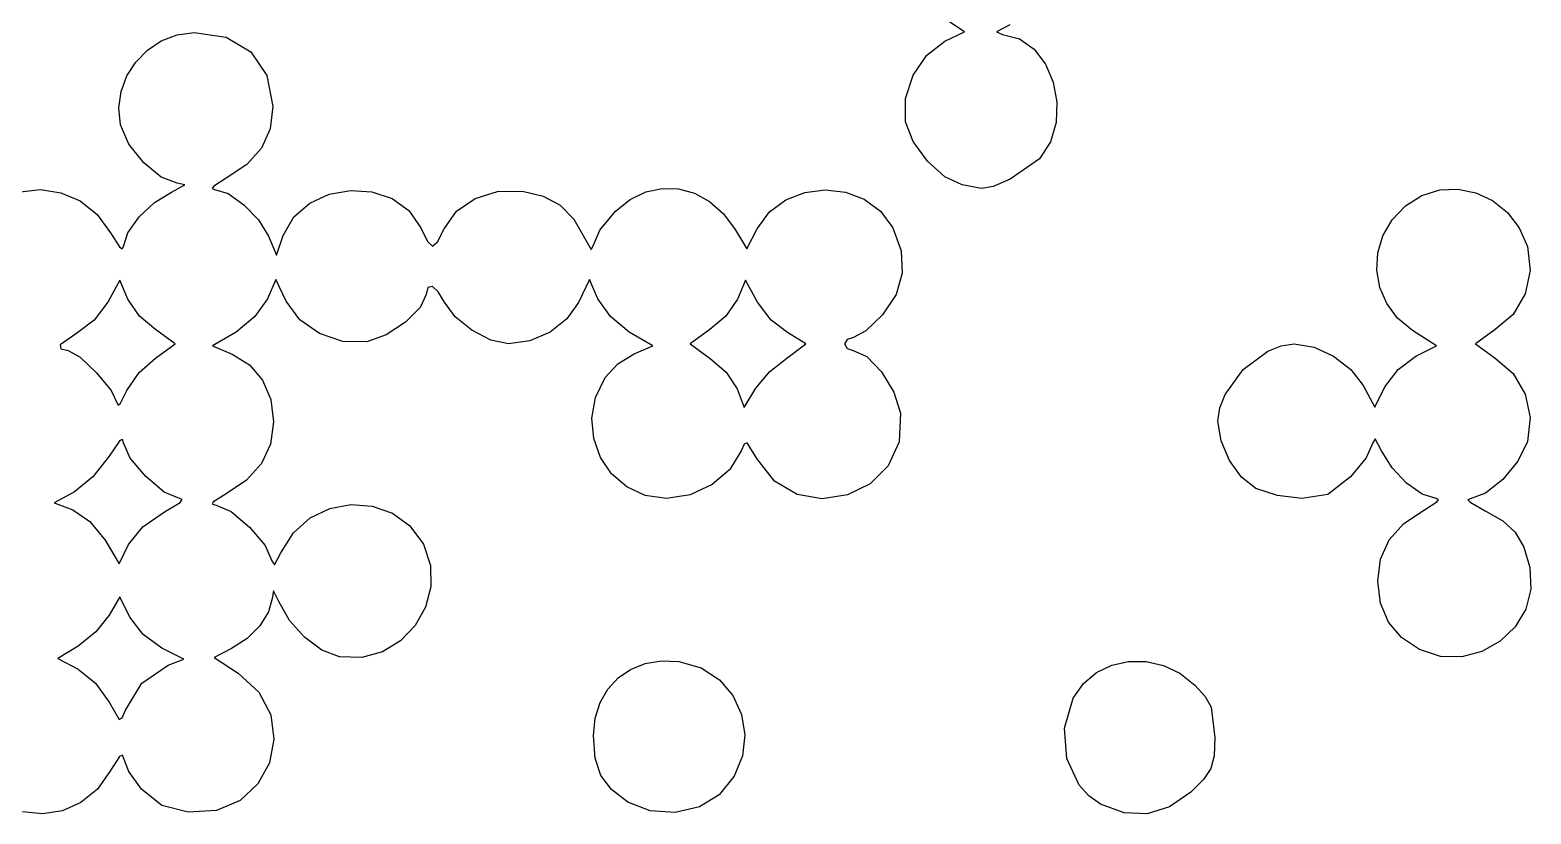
# Model space of a CAD drawing. Extents: x 15 to 288, y 15 to 288.
# Drawn here: x 113.8 to 184.3, y 14.8 to 51.6 of the extents above; entities that cross this region are included whole.
import ezdxf

# ---------------------------------------------------------------- set-up
doc = ezdxf.new("R2010")
doc.units = 0

msp = doc.modelspace()

# ---------------------------------------------------------------- linework, layer by layer
at = {"layer": 'Image'}
for p, q in [((120.739747, 51.398707), (121.549016, 51.514142)), ((121.549016, 51.514142), (123.048998, 51.2978)), ((157.727203, 51.542957), (156.80198, 52.158414)), ((156.80198, 51.09609), (157.727203, 51.542957)), ((159.851966, 51.871516), (159.232152, 51.536691)), ((159.232152, 51.536691), (159.505307, 51.423132)), ((119.346187, 50.679814), (119.999003, 51.112497)), ((119.999003, 51.112497), (120.739747, 51.398707)), ((123.048998, 51.2978), (124.208056, 50.603613)), ((155.959645, 50.450532), (156.80198, 51.09609)), ((159.505307, 51.423132), (160.317496, 51.21618)), ((160.317496, 51.21618), (160.999024, 50.729196)), ((118.381946, 49.472222), (118.8007, 50.124956)), ((118.8007, 50.124956), (119.346187, 50.679814)), ((124.208056, 50.603613), (124.960562, 49.493526)), ((155.319832, 49.503646), (155.959645, 50.450532)), ((160.999024, 50.729196), (161.530406, 50.027357)), ((118.109327, 48.745912), (118.381946, 49.472222)), ((124.960562, 49.493526), (125.240886, 48.029482)), ((154.958079, 48.409372), (155.319832, 49.503646)), ((161.530406, 50.027357), (161.892158, 49.175841)), ((118.002246, 47.970326), (118.109327, 48.745912)), ((161.892158, 49.175841), (162.064794, 48.239826)), ((118.080106, 47.169762), (118.002246, 47.970326)), ((125.240886, 48.029482), (125.112673, 46.994514)), ((154.94992, 47.32165), (154.958079, 48.409372)), ((162.064794, 48.239826), (162.02883, 47.284489)), ((155.317181, 46.391803), (154.94992, 47.32165)), ((162.02883, 47.284489), (161.764779, 46.375009)), ((118.479211, 46.267055), (118.080106, 47.169762)), ((125.112673, 46.994514), (124.701078, 46.085861)), ((119.180068, 45.385014), (118.479211, 46.267055)), ((124.701078, 46.085861), (124.011027, 45.31105)), ((155.98663, 45.474863), (155.317181, 46.391803)), ((161.764779, 46.375009), (161.253157, 45.576562)), ((119.998104, 44.71254), (119.180068, 45.385014)), ((124.011027, 45.31105), (123.047446, 44.677612)), ((156.804744, 44.74118), (155.98663, 45.474863)), ((161.253157, 45.576562), (159.872449, 44.630678)), ((120.748746, 44.438532), (119.998104, 44.71254)), ((121.105855, 44.352298), (120.748746, 44.438532)), ((123.047446, 44.677612), (122.45864, 44.304083)), ((157.618, 44.3611), (156.804744, 44.74118)), ((159.872449, 44.630678), (159.08243, 44.28833)), ((113.367602, 44.037698), (114.323859, 44.136727)), ((114.323859, 44.136727), (115.283065, 43.991232)), ((115.283065, 43.991232), (116.188213, 43.602597)), ((119.685147, 43.535271), (120.473056, 44.020562)), ((120.473056, 44.020562), (121.105855, 44.352298)), ((122.45864, 44.304083), (122.391174, 44.190346)), ((122.391174, 44.190346), (122.498992, 44.148446)), ((122.498992, 44.148446), (123.144443, 43.94589)), ((123.144443, 43.94589), (123.879777, 43.425074)), ((126.968289, 43.504147), (127.881367, 43.915997)), ((127.881367, 43.915997), (128.88374, 44.091359)), ((128.88374, 44.091359), (129.895388, 44.025869)), ((129.895388, 44.025869), (130.836289, 43.715159)), ((130.836289, 43.715159), (131.62642, 43.154866)), ((133.866032, 43.12095), (134.733979, 43.723884)), ((134.733979, 43.723884), (135.795074, 44.054149)), ((135.795074, 44.054149), (136.958879, 44.067994)), ((136.958879, 44.067994), (137.941928, 43.830823)), ((137.941928, 43.830823), (138.741519, 43.39838)), ((142.018224, 43.672497), (142.755736, 44.02941)), ((142.755736, 44.02941), (143.521748, 44.19421)), ((143.521748, 44.19421), (144.292747, 44.170486)), ((144.292747, 44.170486), (145.045219, 43.961823)), ((145.045219, 43.961823), (145.755653, 43.571807)), ((149.341167, 43.655259), (150.230394, 44.000468)), ((150.230394, 44.000468), (151.180941, 44.120814)), ((151.180941, 44.120814), (152.131002, 44.015797)), ((152.131002, 44.015797), (153.01877, 43.684921)), ((158.532287, 44.189232), (157.617997, 44.361118)), ((157.617997, 44.361118), (157.618, 44.3611)), ((159.08243, 44.28833), (158.532287, 44.189232)), ((178.43668, 43.372491), (179.212524, 43.866664)), ((179.212524, 43.866664), (180.04962, 44.125591)), ((180.04962, 44.125591), (180.90896, 44.162243)), ((180.90896, 44.162243), (181.751534, 43.989585)), ((181.751534, 43.989585), (182.538331, 43.620587)), ((116.188213, 43.602597), (116.982295, 42.972204)), ((118.963311, 42.852495), (119.685147, 43.535271)), ((123.879777, 43.425074), (124.556909, 42.715081)), ((126.224529, 42.860176), (126.968289, 43.504147)), ((131.62642, 43.154866), (132.185759, 42.340622)), ((133.281669, 42.289094), (133.866032, 43.12095)), ((138.741519, 43.39838), (139.380205, 42.753777)), ((140.603156, 42.229469), (141.332724, 43.119885)), ((141.332724, 43.119885), (142.018224, 43.672497)), ((145.755653, 43.571807), (146.400536, 43.004027)), ((147.993897, 42.292243), (148.575066, 43.085685)), ((148.575066, 43.085685), (149.341167, 43.655259)), ((153.01877, 43.684921), (153.782441, 43.127685)), ((153.782441, 43.127685), (154.360207, 42.343594)), ((177.810511, 42.710778), (178.43668, 43.372491)), ((182.538331, 43.620587), (183.230343, 43.068217)), ((183.230343, 43.068217), (183.788559, 42.345442)), ((116.982295, 42.972204), (117.608305, 42.101437)), ((118.432452, 42.113957), (118.963311, 42.852495)), ((124.556909, 42.715081), (125.027752, 41.944996)), ((125.730109, 41.988449), (126.224529, 42.860176)), ((132.185759, 42.340622), (132.500468, 41.703743)), ((139.380205, 42.753777), (139.880539, 41.880124)), ((146.400536, 43.004027), (146.956354, 42.262067)), ((154.360207, 42.343594), (154.753048, 41.262366)), ((177.378906, 41.965484), (177.810511, 42.710778)), ((183.788559, 42.345442), (184.17397, 41.465231)), ((117.608305, 42.101437), (118.03302, 41.447938)), ((118.217476, 41.461382), (118.432452, 42.113957)), ((125.027752, 41.944996), (125.403465, 41.051436)), ((125.403465, 41.051436), (125.730109, 41.988449)), ((132.500468, 41.703743), (132.741358, 41.485057)), ((132.741358, 41.485057), (132.978426, 41.681272)), ((132.978426, 41.681272), (133.281669, 42.289094)), ((139.880539, 41.880124), (140.185852, 41.331924)), ((140.292794, 41.532385), (140.603156, 42.229469)), ((146.956354, 42.262067), (147.508652, 41.353886)), ((147.508652, 41.353886), (147.993897, 42.292243)), ((177.140027, 41.168598), (177.378906, 41.965484)), ((118.03302, 41.447938), (118.165275, 41.360792)), ((118.165275, 41.360792), (118.217476, 41.461382)), ((140.185852, 41.331924), (140.292794, 41.532385)), ((154.753048, 41.262366), (154.80295, 40.212494)), ((177.092037, 40.35211), (177.140027, 41.168598)), ((184.17397, 41.465231), (184.304121, 40.341429)), ((154.80295, 40.212494), (154.511536, 39.207794)), ((177.2331, 39.548009), (177.092037, 40.35211)), ((184.304121, 40.341429), (184.064957, 39.242416)), ((118.053394, 39.891264), (117.492758, 38.850224)), ((118.433055, 38.988322), (118.053394, 39.891264)), ((125.37433, 39.918091), (124.991293, 39.007119)), ((125.85717, 38.905571), (125.37433, 39.918091)), ((132.524068, 39.548689), (132.44273, 39.215271)), ((132.730667, 39.584101), (132.524068, 39.548689)), ((133.006407, 39.345186), (132.730667, 39.584101)), ((140.115895, 39.918093), (139.602419, 38.841323)), ((140.498932, 39.007121), (140.115895, 39.918093)), ((147.436867, 39.891136), (147.057206, 38.988194)), ((147.997503, 38.850096), (147.436867, 39.891136)), ((177.561376, 38.788286), (177.2331, 39.548009)), ((117.492758, 38.850224), (116.843438, 38.002837)), ((118.970459, 38.197375), (118.433055, 38.988322)), ((124.991293, 39.007119), (124.397816, 38.173193)), ((126.502833, 38.028835), (125.85717, 38.905571)), ((132.44273, 39.215271), (132.162393, 38.599328)), ((133.295169, 38.855623), (133.006407, 39.345186)), ((133.801964, 38.170325), (133.295169, 38.855623)), ((139.602419, 38.841323), (139.053132, 38.067412)), ((141.09241, 38.173199), (140.498932, 39.007121)), ((147.057206, 38.988194), (146.5198, 38.197248)), ((148.646824, 38.002706), (147.997503, 38.850096)), ((154.511536, 39.207794), (153.880433, 38.262084)), ((178.07503, 38.10493), (177.561376, 38.788286)), ((184.064957, 39.242416), (183.499916, 38.279566)), ((119.729385, 37.563712), (118.970459, 38.197375)), ((124.397816, 38.173193), (123.508823, 37.447459)), ((132.162393, 38.599328), (131.463035, 37.911625)), ((134.590796, 37.538031), (133.801964, 38.170325)), ((141.981402, 37.447461), (141.09241, 38.173199)), ((146.5198, 38.197248), (145.760876, 37.563584)), ((153.880433, 38.262084), (153.093605, 37.507201)), ((178.772224, 37.529931), (178.07503, 38.10493)), ((183.499916, 38.279566), (182.65244, 37.564251)), ((116.069578, 37.427394), (115.242624, 36.855971)), ((116.843438, 38.002837), (116.069578, 37.427394)), ((120.646059, 36.890851), (119.729385, 37.563712)), ((123.508823, 37.447459), (122.409383, 36.798781)), ((127.43368, 37.377276), (126.502833, 38.028835)), ((128.526272, 37.01287), (127.43368, 37.377276)), ((131.463035, 37.911625), (130.557135, 37.321325)), ((135.484972, 37.073618), (134.590796, 37.538031)), ((138.26071, 37.448919), (137.315488, 37.039288)), ((139.053132, 38.067412), (138.26071, 37.448919)), ((143.080842, 36.798783), (141.981402, 37.447461)), ((145.760876, 37.563584), (144.844204, 36.890723)), ((149.420683, 37.427266), (148.646824, 38.002706)), ((150.281316, 36.892491), (149.420683, 37.427266)), ((153.093605, 37.507201), (152.519723, 37.193224)), ((179.894724, 36.803545), (178.772224, 37.529931)), ((182.65244, 37.564251), (181.734644, 36.890755)), ((115.242624, 36.855971), (115.272879, 36.662556)), ((119.729385, 36.21799), (120.646059, 36.890851)), ((122.409383, 36.798781), (123.321096, 36.415427)), ((129.65717, 36.997591), (128.526272, 37.01287)), ((130.557135, 37.321325), (129.65717, 36.997591)), ((136.307799, 36.891963), (135.484972, 37.073618)), ((137.315488, 37.039288), (136.307799, 36.891963)), ((142.207509, 36.431568), (143.080842, 36.798783)), ((144.844204, 36.890723), (145.776187, 36.209078)), ((149.380485, 36.228044), (150.281316, 36.892491)), ((152.22151, 37.1044), (152.097475, 36.890859)), ((152.097475, 36.890859), (152.214093, 36.677294)), ((152.214093, 36.677294), (152.494474, 36.588467)), ((152.519723, 37.193224), (152.22151, 37.1044)), ((171.978166, 36.551512), (172.60141, 36.800006)), ((172.60141, 36.800006), (173.218457, 36.889605)), ((173.218457, 36.889605), (174.145895, 36.736049)), ((174.145895, 36.736049), (175.067127, 36.315583)), ((178.922892, 36.317982), (179.894724, 36.803545)), ((181.734644, 36.890755), (182.65244, 36.217233)), ((115.272879, 36.662556), (115.62928, 36.588454)), ((115.62928, 36.588454), (116.193442, 36.27398)), ((116.193442, 36.27398), (116.960884, 35.541094)), ((118.955581, 35.558663), (119.729386, 36.217989)), ((119.729386, 36.217989), (119.729385, 36.21799)), ((123.321096, 36.415427), (124.140922, 35.909746)), ((141.447964, 35.954366), (142.207509, 36.431568)), ((145.776187, 36.209078), (146.532855, 35.573602)), ((148.583614, 35.600393), (149.380494, 36.228045)), ((149.380494, 36.228045), (149.380485, 36.228044)), ((152.494474, 36.588467), (153.141963, 36.300856)), ((153.141963, 36.300856), (153.83456, 35.576436)), ((170.822162, 35.688105), (171.978166, 36.551512)), ((175.067127, 36.315583), (175.872641, 35.694463)), ((178.096604, 35.695063), (178.922892, 36.317982)), ((182.65244, 36.217233), (183.499915, 35.501925)), ((116.960884, 35.541094), (117.640276, 34.705601)), ((118.382416, 34.706079), (118.955581, 35.558663)), ((124.140922, 35.909746), (124.752902, 35.186778)), ((140.397266, 34.378364), (140.848199, 35.322678)), ((140.848199, 35.322678), (141.447964, 35.954366)), ((146.532855, 35.573602), (147.043337, 34.790648)), ((147.930034, 34.809645), (148.583614, 35.600393)), ((153.83456, 35.576436), (154.41479, 34.62282)), ((169.968588, 34.519914), (170.822162, 35.688105)), ((175.872641, 35.694463), (176.452927, 34.938945)), ((177.474702, 34.879282), (178.096604, 35.695063)), ((183.499915, 35.501925), (184.064955, 34.539079)), ((117.640276, 34.705601), (117.94029, 34.083304)), ((118.075047, 34.114657), (118.382416, 34.706079)), ((124.752902, 35.186778), (125.135723, 34.281422)), ((147.043337, 34.790648), (147.3785, 33.902707)), ((147.3785, 33.902707), (147.930034, 34.809645)), ((154.41479, 34.62282), (154.725174, 33.647627)), ((176.452927, 34.938945), (176.998349, 33.926175)), ((176.998349, 33.926175), (177.474702, 34.879282)), ((117.94029, 34.083304), (117.978838, 34.018755)), ((117.978838, 34.018755), (118.075047, 34.114657)), ((125.135723, 34.281422), (125.268066, 33.228577)), ((140.22628, 33.405403), (140.397266, 34.378364)), ((169.635587, 33.267465), (169.723382, 33.890439)), ((169.723382, 33.890439), (169.968588, 34.519914)), ((184.064955, 34.539079), (184.30412, 33.44007)), ((125.268066, 33.228577), (125.125508, 32.189327)), ((140.311121, 32.451431), (140.22628, 33.405403)), ((154.725174, 33.647627), (154.660098, 32.290053)), ((169.782973, 32.348304), (169.635587, 33.267465)), ((184.30412, 33.44007), (184.17397, 32.316273)), ((140.62767, 31.564087), (140.311121, 32.451431)), ((177.015406, 32.433894), (176.904557, 32.249189)), ((177.322529, 31.875809), (177.015406, 32.433894)), ((118.049314, 32.364021), (117.545514, 31.630656)), ((118.180015, 32.414049), (118.049314, 32.364021)), ((118.225871, 32.249304), (118.180015, 32.414049)), ((118.536445, 31.5337), (118.225871, 32.249304)), ((125.125508, 32.189327), (124.70286, 31.274026)), ((147.244559, 31.870268), (146.711132, 31.002964)), ((147.383657, 32.186065), (147.244559, 31.870268)), ((147.516324, 32.250308), (147.383657, 32.186065)), ((147.977044, 31.522077), (147.516324, 32.250308)), ((154.660098, 32.290053), (154.14683, 31.173327)), ((170.17657, 31.428784), (169.782973, 32.348304)), ((176.904557, 32.249189), (176.594196, 31.552119)), ((177.810773, 31.083308), (177.322529, 31.875809)), ((184.17397, 32.316273), (183.721705, 31.394639)), ((117.545514, 31.630656), (116.788936, 30.650021)), ((119.267605, 30.668606), (118.536445, 31.5337)), ((124.70286, 31.274026), (124.00766, 30.494097)), ((141.151809, 30.791006), (140.62767, 31.564087)), ((148.808768, 30.446978), (147.977044, 31.522077)), ((154.14683, 31.173327), (153.29826, 30.333008)), ((170.743538, 30.638553), (170.17657, 31.428784)), ((176.594196, 31.552119), (175.864627, 30.661689)), ((178.495584, 30.361507), (177.810773, 31.083308)), ((183.721705, 31.394639), (183.011411, 30.528692)), ((116.788936, 30.650021), (115.918344, 29.946586)), ((120.133037, 29.939904), (119.267605, 30.668606)), ((124.00766, 30.494097), (123.047446, 29.860967)), ((141.859418, 30.179826), (141.151809, 30.791006)), ((146.711132, 31.002964), (145.869641, 30.291688)), ((149.869642, 29.826081), (148.808768, 30.446978)), ((153.29826, 30.333008), (152.227278, 29.804654)), ((171.411037, 30.107255), (170.743538, 30.638553)), ((175.864627, 30.661689), (174.792553, 29.833072)), ((179.233662, 29.836187), (178.495584, 30.361507)), ((183.011411, 30.528692), (182.209112, 29.88421)), ((115.918344, 29.946586), (114.966554, 29.440571)), ((120.846431, 29.633474), (120.133037, 29.939904)), ((120.972749, 29.586072), (120.846431, 29.633474)), ((123.047446, 29.860967), (122.420624, 29.467955)), ((142.726378, 29.778184), (141.859418, 30.179826)), ((143.728569, 29.633718), (142.726378, 29.778184)), ((144.836612, 29.810564), (143.728569, 29.633718)), ((145.869641, 30.291688), (144.836612, 29.810564)), ((151.046776, 29.623826), (149.869642, 29.826081)), ((152.227278, 29.804654), (151.046776, 29.623826)), ((172.426513, 29.772737), (171.411037, 30.107255)), ((173.581757, 29.633599), (172.426513, 29.772737)), ((174.792553, 29.833072), (173.581757, 29.633599)), ((179.881709, 29.633129), (179.233662, 29.836187)), ((179.989528, 29.591226), (179.881709, 29.633129)), ((181.48083, 29.626973), (181.379813, 29.58014)), ((182.209112, 29.88421), (181.48083, 29.626973)), ((114.966554, 29.440571), (115.835929, 29.112409)), ((115.835929, 29.112409), (116.641917, 28.555233)), ((119.123362, 28.309019), (120.15026, 29.011733)), ((120.15026, 29.01173), (120.886188, 29.455356)), ((120.15026, 29.011733), (120.15026, 29.01173)), ((120.886188, 29.455356), (120.972749, 29.586072)), ((122.420624, 29.467955), (122.397062, 29.366411)), ((122.397062, 29.366411), (122.570011, 29.331801)), ((122.570011, 29.331801), (123.281771, 29.025817)), ((123.281771, 29.025817), (124.147613, 28.29784)), ((126.986643, 28.722899), (127.90968, 29.165856)), ((127.90968, 29.165856), (128.904594, 29.354387)), ((128.904594, 29.354387), (129.906586, 29.284637)), ((129.906586, 29.284637), (130.850852, 28.952752)), ((130.850852, 28.952752), (131.672592, 28.354877)), ((178.369675, 28.470524), (179.333255, 29.103963)), ((179.333255, 29.103963), (179.922061, 29.477488)), ((179.922061, 29.477488), (179.989528, 29.591226)), ((181.379813, 29.58014), (181.478791, 29.457594)), ((181.478791, 29.457594), (182.184388, 29.059734)), ((182.184388, 29.059734), (183.019578, 28.593847)), ((116.641917, 28.555233), (117.358899, 27.676489)), ((118.45359, 27.479483), (119.123362, 28.309019)), ((124.147613, 28.29784), (124.881512, 27.432828)), ((126.200287, 28.029369), (126.986643, 28.722899)), ((131.672592, 28.354877), (132.307003, 27.48716)), ((177.679623, 27.695718), (178.369675, 28.470524)), ((183.019578, 28.593847), (183.603292, 28.051647)), ((117.358899, 27.676489), (118.012498, 26.568709)), ((125.615413, 27.089121), (126.200287, 28.029369)), ((177.268028, 26.787068), (177.679623, 27.695718)), ((183.603292, 28.051647), (184.001394, 27.349665)), ((118.012498, 26.568709), (118.45359, 27.479483)), ((124.881512, 27.432828), (125.197441, 26.715741)), ((125.30829, 26.531036), (125.615413, 27.089121)), ((132.307003, 27.48716), (132.641119, 26.492583)), ((184.001394, 27.349665), (184.279748, 26.404434)), ((125.197441, 26.715741), (125.30829, 26.531036)), ((132.641119, 26.492583), (132.662097, 25.490498)), ((177.139815, 25.752093), (177.268028, 26.787068)), ((184.279748, 26.404434), (184.338367, 25.386898)), ((132.662097, 25.490498), (132.408378, 24.532412)), ((177.27331, 24.717631), (177.139815, 25.752093)), ((184.338367, 25.386898), (184.091055, 24.444931)), ((118.044508, 25.017533), (117.550595, 24.15695)), ((118.515646, 24.075035), (118.044508, 25.017533)), ((125.19804, 24.946823), (125.032025, 24.317093)), ((125.27319, 25.307555), (125.19804, 24.946823)), ((125.524483, 24.79564), (125.27319, 25.307555)), ((126.020643, 23.916808), (125.524483, 24.79564)), ((177.643756, 23.840328), (177.27331, 24.717631)), ((117.550595, 24.15695), (116.919422, 23.377445)), ((119.152464, 23.257601), (118.515646, 24.075035)), ((125.032025, 24.317093), (124.622848, 23.667292)), ((132.408378, 24.532412), (131.918399, 23.66983)), ((184.091055, 24.444931), (183.5899, 23.61729)), ((116.919422, 23.377445), (116.095515, 22.71182)), ((124.622848, 23.667292), (124.027234, 23.067943)), ((126.729734, 23.127872), (126.020643, 23.916808)), ((131.918399, 23.66983), (131.230602, 22.954259)), ((178.252194, 23.118485), (177.643756, 23.840328)), ((183.5899, 23.61729), (182.886995, 22.942729)), ((116.095515, 22.71182), (115.134351, 22.127303)), ((120.021946, 22.615805), (119.152464, 23.257601)), ((121.057116, 22.099101), (120.021946, 22.615805)), ((123.30191, 22.589573), (122.476549, 22.167537)), ((124.027234, 23.067943), (123.30191, 22.589573)), ((127.54625, 22.52508), (126.729734, 23.127872)), ((131.230602, 22.954259), (130.383423, 22.437206)), ((179.099665, 22.550403), (178.252194, 23.118485)), ((182.886995, 22.942729), (182.034429, 22.460006)), ((115.134351, 22.127303), (116.089236, 21.633512)), ((120.32433, 21.818961), (121.057116, 22.099101)), ((122.476549, 22.167537), (123.603769, 21.438082)), ((128.364683, 22.20468), (127.54625, 22.52508)), ((129.415304, 22.170178), (128.364683, 22.20468)), ((130.383423, 22.437206), (129.415304, 22.170178)), ((142.045638, 21.616673), (142.727852, 21.887272)), ((142.727852, 21.887272), (143.48881, 22.012713)), ((143.48881, 22.012713), (144.314545, 21.980904)), ((144.314545, 21.980904), (145.362907, 21.682795)), ((164.649047, 21.818243), (165.436, 21.992797)), ((165.436, 21.992797), (166.25509, 21.990179)), ((166.25509, 21.990179), (167.070703, 21.806575)), ((179.099678, 22.550414), (179.099665, 22.550403)), ((180.08868, 22.225092), (179.099678, 22.550414)), ((181.084294, 22.207875), (180.08868, 22.225092)), ((182.034429, 22.460006), (181.084294, 22.207875)), ((116.089236, 21.633512), (116.912096, 20.973417)), ((119.0783, 20.96875), (120.32433, 21.818961)), ((123.603769, 21.438082), (124.586766, 20.540817)), ((140.973323, 20.688372), (141.456139, 21.213009)), ((141.456139, 21.213009), (142.045638, 21.616673)), ((145.362907, 21.682795), (146.214113, 21.132631)), ((163.314014, 20.952872), (163.929847, 21.470331)), ((163.929847, 21.470331), (164.649047, 21.818243)), ((167.070703, 21.806575), (167.847223, 21.438173)), ((167.847223, 21.438173), (168.549035, 20.881159)), ((116.912096, 20.973417), (117.549566, 20.079802)), ((118.310028, 19.70928), (119.078295, 20.96875)), ((119.078295, 20.96875), (119.0783, 20.96875)), ((124.586766, 20.540817), (125.137768, 19.478261)), ((140.611159, 20.054854), (140.973323, 20.688372)), ((146.214113, 21.132631), (146.850844, 20.387467)), ((162.837165, 20.269681), (163.314014, 20.952872)), ((168.549035, 20.881159), (169.032262, 20.342679)), ((117.549566, 20.079802), (118.020403, 19.261606)), ((140.383617, 19.324547), (140.611159, 20.054854)), ((146.850844, 20.387467), (147.255778, 19.504357)), ((162.423921, 18.863096), (162.837165, 20.269681)), ((169.032262, 20.342679), (169.316345, 19.839062)), ((169.316345, 19.839062), (169.484413, 18.416459)), ((118.020403, 19.261606), (118.155978, 19.342748)), ((118.155978, 19.342748), (118.310028, 19.70928)), ((125.137768, 19.478261), (125.290571, 18.344701)), ((140.304665, 18.509544), (140.383617, 19.324547)), ((147.255778, 19.504357), (147.411594, 18.540356)), ((125.290571, 18.344701), (125.07897, 17.234422)), ((140.381718, 17.445294), (140.304665, 18.509544)), ((147.411594, 18.540356), (147.300973, 17.552517)), ((162.532501, 17.438807), (162.423921, 18.863096)), ((169.484413, 18.416459), (169.451238, 17.564982)), ((118.041018, 17.529237), (117.608306, 16.863629)), ((118.168139, 17.596149), (118.041018, 17.529237)), ((118.217477, 17.467672), (118.168139, 17.596149)), ((118.474065, 16.82071), (118.217477, 17.467672)), ((125.07897, 17.234422), (124.536763, 16.241709)), ((140.64404, 16.63097), (140.381718, 17.445294)), ((147.300973, 17.552517), (146.906593, 16.597895)), ((163.114364, 16.185105), (162.532501, 17.438807)), ((169.301823, 16.967025), (168.961333, 16.45268)), ((169.451238, 17.564982), (169.301823, 16.967025)), ((117.608306, 16.863629), (116.993569, 15.99623)), ((119.072199, 16.001642), (118.474065, 16.82071)), ((124.536763, 16.241709), (123.697745, 15.460847)), ((141.138374, 15.975784), (140.64404, 16.63097)), ((146.906593, 16.597895), (146.211135, 15.733544)), ((168.961333, 16.45268), (168.354933, 15.852039)), ((116.993569, 15.99623), (116.223984, 15.367409)), ((120.023737, 15.231574), (119.072199, 16.001642)), ((141.911465, 15.388944), (141.138374, 15.975784)), ((146.211135, 15.733544), (145.280291, 15.160645)), ((163.567606, 15.681065), (163.114364, 16.185105)), ((164.120965, 15.290281), (163.567606, 15.681065)), ((168.354933, 15.852039), (167.364861, 15.160754)), ((114.419414, 14.831074), (113.484002, 14.926348)), ((115.349336, 14.978559), (114.419414, 14.831074)), ((116.223984, 15.367409), (115.349336, 14.978559)), ((121.264459, 14.911822), (120.023737, 15.231574)), ((122.595711, 14.986123), (121.264459, 14.911822)), ((123.697745, 15.460847), (122.595711, 14.986123)), ((142.965975, 14.975165), (141.911455, 15.388951)), ((141.911455, 15.388951), (141.911465, 15.388944)), ((144.143746, 14.903458), (142.965975, 14.975165)), ((145.280291, 15.160645), (144.143746, 14.903458)), ((164.120963, 15.290276), (164.120965, 15.290281)), ((165.225807, 14.876943), (164.120963, 15.290276)), ((166.314463, 14.834745), (165.225807, 14.876943)), ((167.364861, 15.160754), (166.314463, 14.834745))]:
    msp.add_line(p, q, dxfattribs=at)

doc.saveas('drawing.dxf')
